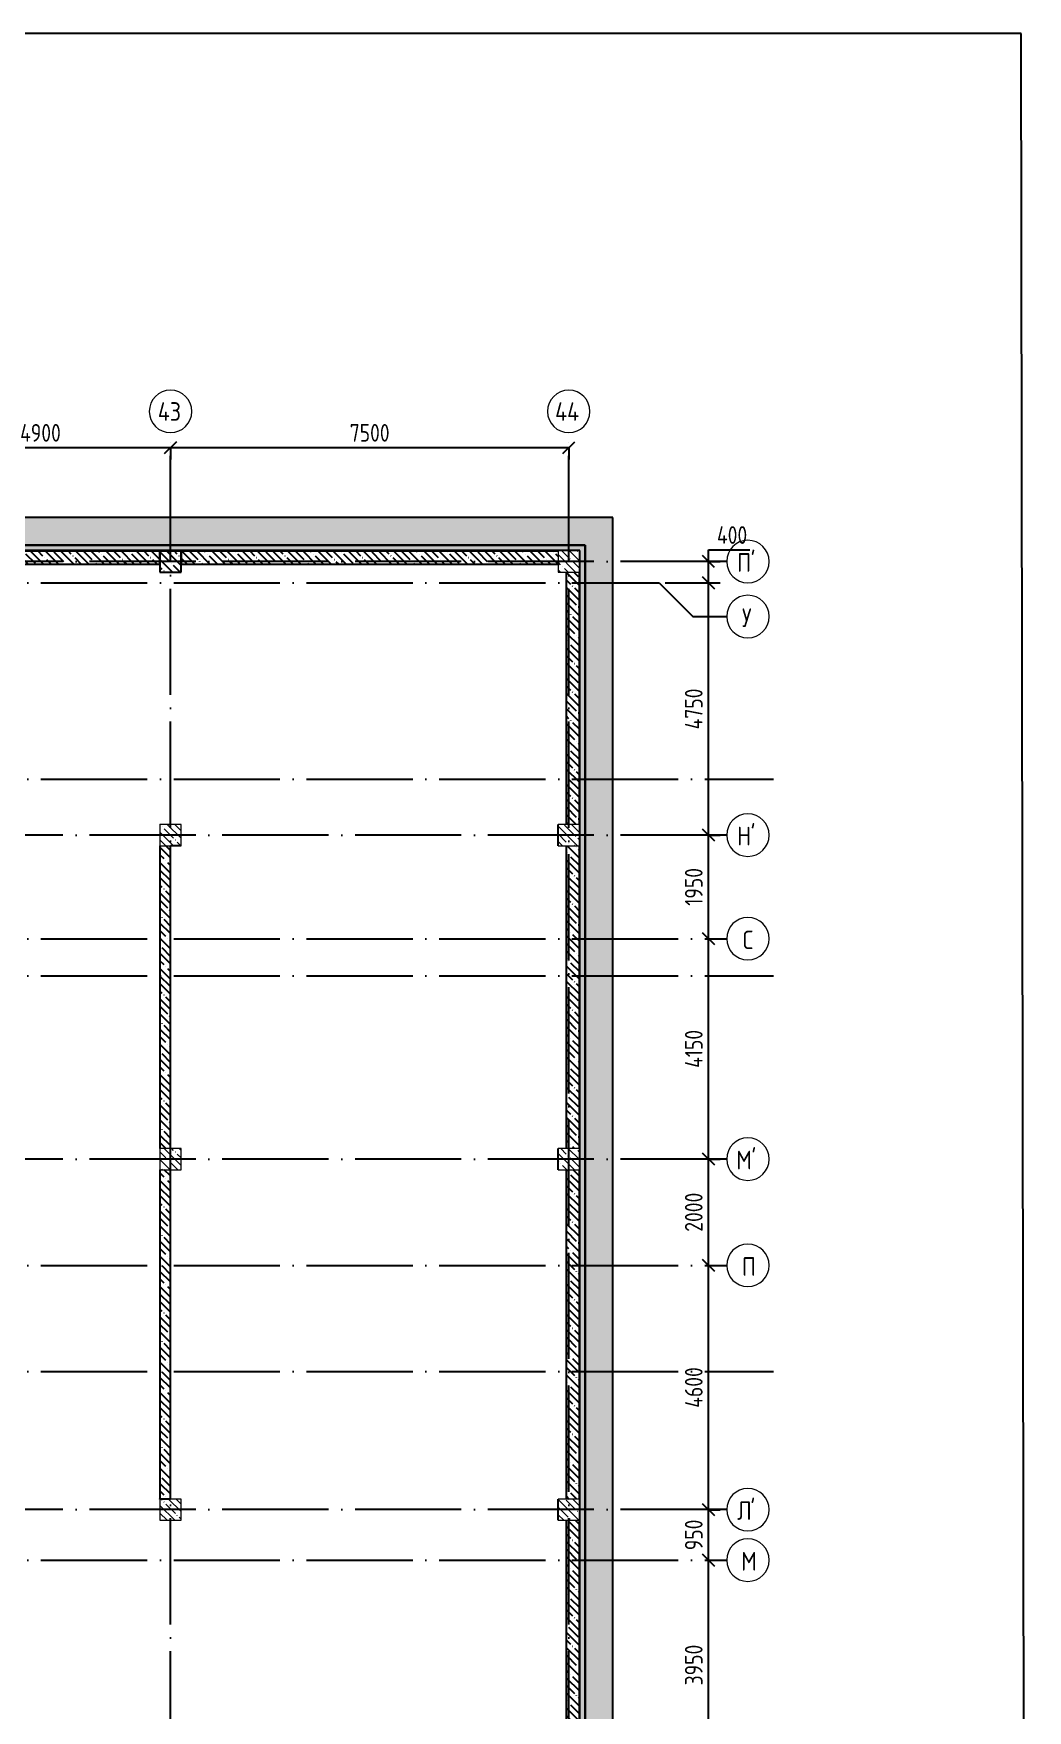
# Model space of a CAD drawing. Header units: millimetres. Extents: x -68946 to 690821, y -552984 to 293768.
# Drawn here: x 153667 to 172387, y 152031 to 183602 of the extents above; entities that cross this region are included whole.
import ezdxf

# ---------------------------------------------------------------- set-up
doc = ezdxf.new("R2010")
doc.units = ezdxf.units.MM
doc.linetypes.add('ADSK_Линия сетки', pattern=[2500, 2000, -250, 0, -250])
doc.layers.get('Defpoints').update_dxf_attribs({"color": 250})
for name, color, linetype, lineweight in [('A-ANNO-DIMS', 250, 'Continuous', 9), ('A-DETL-2', 250, 'Continuous', 5), ('A-DETL-GENF-1', 250, 'Continuous', 5), ('A-FLOR-1', 250, 'Continuous', 5), ('A-WALL', 250, 'Continuous', 9), ('A-WALL-1', 250, 'Continuous', 50), ('A-WALL-2', 250, 'Continuous', 5), ('A-WALL-3', 250, 'Continuous', 13), ('I-WALL-1', 250, 'Continuous', 5), ('S-COLS-1', 250, 'Continuous', 5), ('S-COLS-2', 250, 'Continuous', 5), ('Оси', 250, 'Continuous', 9), ('Оси-1', 250, 'ADSK_Линия сетки', 9)]:
    doc.layers.add(name, color=color, linetype=linetype, lineweight=lineweight)
doc.styles.add('GOST Common', font='', dxfattribs={"width": 0.9, "height": 350})
doc.styles.get("Standard").update_dxf_attribs({"font": 'ГОСТ тип А.ttf'})
doc.styles.get('GOST Common').set_extended_font_data('GOST Common')
doc.dimstyles.new('А3', dxfattribs={"dimtxt": 333, "dimasz": 222, "dimexe": 222, "dimexo": 111, "dimgap": 111, "dimtad": 1, "dimtoh": 1, "dimdec": 0, "dimrnd": 0.0015, "dimzin": 0, "dimdsep": 46, "dimtxsty": 'Standard', "dimblk": 'OBLIQUE', "dimcen": 0, "dimclrd": 7, "dimclre": 7, "dimclrt": 7, "dimadec": 0, "dimazin": 0, "dimtfac": 1, "dimtdec": 0, "dimtofl": 0, "dimtmove": 0, "dimatfit": 3, "dimfxl": 1, "dimtolj": 1, "dimtzin": 0, "dimarcsym": 0})
pattern_1 = [(135, (10997.54, 114885.93), (-142.5612, -142.5612), []), (135, (11140.1, 114885.93), (-142.5612, -142.5612), [252.016, -50.403, 3.353, -47.05])]
pattern_2 = [(0, (10997.54, 114885.926), (120.968, 69.841), [80.645, -161.29]), (120, (10997.54, 114885.926), (-120.96808, 69.84086), [80.645, -161.29]), (60, (10997.54, 114885.926), (-8e-05, 139.68186), [0, -161.29, 80.645, 0])]

# ---------------------------------------------------------------- blocks, each defined once
blk = doc.blocks.new('BSC_Колонна _Прямоугольная - 400x400-V14-АР1_Кладочный план подвала_ Блок 2_ 3')
at = {"layer": 'S-COLS-2'}
h = blk.add_hatch(dxfattribs=at)
h.set_pattern_fill('FP_26', color=256, style=0, pattern_type=2)
h.set_pattern_definition([(135, (-152750, -58775), (-142.56192, -142.56192), []), (135, (-152607.44, -58775), (-142.56192, -142.56192), [252.016, -50.403, 3.353, -47.05])])
h.paths.add_polyline_path([(-200, -200), (200, -200), (200, 200), (-200, 200)])
at = {"layer": 'S-COLS-1'}
for p, q in [((200, 200), (-200, 200)), ((-200, 200), (-200, -200)), ((200, -200), (200, 200)), ((-200, -200), (200, -200))]:
    blk.add_line(p, q, dxfattribs=at)
blk = doc.blocks.new('BSC_Колонна _Прямоугольная - 400x400-V15-АР1_Кладочный план подвала_ Блок 2_ 3')
at = {"layer": 'S-COLS-2'}
h = blk.add_hatch(dxfattribs=at)
h.set_pattern_fill('FP_27', color=256, style=0, pattern_type=2)
h.set_pattern_definition([(135, (-152750, -53625.12), (-142.56192, -142.56192), []), (135, (-152607.44, -53625.12), (-142.56192, -142.56192), [252.016, -50.403, 3.353, -47.05])])
h.paths.add_polyline_path([(-200, -200), (200, -200), (200, 200), (-200, 200)])
at = {"layer": 'S-COLS-1'}
for p, q in [((200, 200), (-200, 200)), ((-200, 200), (-200, -200)), ((200, -200), (200, 200)), ((-200, -200), (200, -200))]:
    blk.add_line(p, q, dxfattribs=at)
blk = doc.blocks.new('BSC_Колонна _Прямоугольная - 400x400-V19-АР1_Кладочный план подвала_ Блок 2_ 3')
at = {"layer": 'S-COLS-2'}
h = blk.add_hatch(dxfattribs=at)
h.set_pattern_fill('FP_31', color=256, style=0, pattern_type=2)
h.set_pattern_definition([(135, (-145250, -53625.12), (-142.56192, -142.56192), []), (135, (-145107.44, -53625.12), (-142.56192, -142.56192), [252.016, -50.403, 3.353, -47.05])])
h.paths.add_polyline_path([(-200, -200), (200, -200), (200, 200), (-200, 200)])
at = {"layer": 'S-COLS-1'}
for p, q in [((200, 200), (-200, 200)), ((-200, 200), (-200, -200)), ((200, -200), (200, 200)), ((-200, -200), (200, -200))]:
    blk.add_line(p, q, dxfattribs=at)
blk = doc.blocks.new('BSC_Колонна _Прямоугольная - 400x400-V22-АР1_Кладочный план подвала_ Блок 2_ 3')
at = {"layer": 'S-COLS-2'}
h = blk.add_hatch(dxfattribs=at)
h.set_pattern_fill('FP_34', color=256, style=0, pattern_type=2)
h.set_pattern_definition([(135, (-145250, -47525), (-142.56192, -142.56192), []), (135, (-145107.44, -47525), (-142.56192, -142.56192), [252.016, -50.403, 3.353, -47.05])])
h.paths.add_polyline_path([(-200, -200), (200, -200), (200, 200), (-200, 200)])
at = {"layer": 'S-COLS-1'}
for p, q in [((200, 200), (-200, 200)), ((-200, 200), (-200, -200)), ((200, -200), (200, 200)), ((-200, -200), (200, -200))]:
    blk.add_line(p, q, dxfattribs=at)
blk = doc.blocks.new('BSC_Колонна _Прямоугольная - 400x400-V89-АР1_Кладочный план подвала_ Блок 2_ 3')
at = {"layer": 'S-COLS-2'}
h = blk.add_hatch(dxfattribs=at)
h.set_pattern_fill('FP_101', color=256, style=0, pattern_type=2)
h.set_pattern_definition([(135, (-152750, -40925), (-142.56192, -142.56192), []), (135, (-152607.44, -40925), (-142.56192, -142.56192), [252.016, -50.403, 3.353, -47.05])])
h.paths.add_polyline_path([(-200, -200), (200, -200), (200, 200), (-200, 200)])
at = {"layer": 'S-COLS-1'}
for p, q in [((200, 200), (-200, 200)), ((-200, 200), (-200, -200)), ((200, -200), (200, 200)), ((-200, -200), (200, -200))]:
    blk.add_line(p, q, dxfattribs=at)
blk = doc.blocks.new('BSC_Колонна _Прямоугольная - 400x400-V90-АР1_Кладочный план подвала_ Блок 2_ 3')
at = {"layer": 'S-COLS-2'}
h = blk.add_hatch(dxfattribs=at)
h.set_pattern_fill('FP_102', color=256, style=0, pattern_type=2)
h.set_pattern_definition([(135, (-145250, -40925), (-142.56192, -142.56192), []), (135, (-145107.44, -40925), (-142.56192, -142.56192), [252.016, -50.403, 3.353, -47.05])])
h.paths.add_polyline_path([(-200, -200), (200, -200), (200, 200), (-200, 200)])
at = {"layer": 'S-COLS-1'}
for p, q in [((200, 200), (-200, 200)), ((-200, 200), (-200, -200)), ((200, -200), (200, 200)), ((-200, -200), (200, -200))]:
    blk.add_line(p, q, dxfattribs=at)
blk = doc.blocks.new('BSC_Колонна _Прямоугольная - 400x400-V91-АР1_Кладочный план подвала_ Блок 2_ 3')
at = {"layer": 'S-COLS-2'}
h = blk.add_hatch(dxfattribs=at)
h.set_pattern_fill('FP_103', color=256, style=0, pattern_type=2)
h.set_pattern_definition([(135, (-152750, -47525), (-142.56192, -142.56192), []), (135, (-152607.44, -47525), (-142.56192, -142.56192), [252.016, -50.403, 3.353, -47.05])])
h.paths.add_polyline_path([(-200, -200), (200, -200), (200, 200), (-200, 200)])
at = {"layer": 'S-COLS-1'}
for p, q in [((200, 200), (-200, 200)), ((-200, 200), (-200, -200)), ((200, -200), (200, 200)), ((-200, -200), (200, -200))]:
    blk.add_line(p, q, dxfattribs=at)
blk = doc.blocks.new('Ось сетки - Круг_Ø8 мм-39983606-АР1_Кладочный план подвала_ Блок 2_ 3')
at = {"layer": 'Оси'}
for start, end in [(360, 180), (180, 360)]:
    blk.add_arc((0, 0), 4, start, end, dxfattribs=at)
blk = doc.blocks.new('_Oblique')
at = {"color": 0, "linetype": 'ByBlock', "lineweight": -2}
blk.add_line((-0.5, -0.5), (0.5, 0.5), dxfattribs=at)
blk = doc.blocks.new('*D5136')
at = {"layer": 'A-ANNO-DIMS', "color": 7, "lineweight": -2, "transparency": 16777216}
for p, q in [((151348, 175806), (156248, 175806)), ((151348, 175795), (151348, 175584)), ((156248, 175795), (156248, 175584))]:
    blk.add_line(p, q, dxfattribs=at)
at = {"layer": 'Defpoints', "color": 0, "lineweight": 30, "transparency": 16777216}
for p in [(151348, 175906), (156248, 175906), (156248, 175806)]:
    blk.add_point(p, dxfattribs=at)
at = {"layer": 'A-ANNO-DIMS', "color": 7, "lineweight": -2, "transparency": 16777216, "xscale": 222, "yscale": 222, "zscale": 222, "rotation": 180}
blk.add_blockref('_Oblique', (151348, 175806), dxfattribs=at)
at = {"layer": 'A-ANNO-DIMS', "color": 7, "lineweight": -2, "transparency": 16777216, "xscale": 222, "yscale": 222, "zscale": 222}
blk.add_blockref('_Oblique', (156248, 175806), dxfattribs=at)
at = {"layer": 'A-ANNO-DIMS', "color": 7, "lineweight": -2, "transparency": 16777216, "insert": (153798, 176084), "char_height": 333, "width": 2.57, "attachment_point": 5}
blk.add_mtext('\\A1;4900', dxfattribs=at)
blk = doc.blocks.new('*D5137')
at = {"layer": 'A-ANNO-DIMS', "color": 7, "lineweight": -2, "transparency": 16777216}
for p, q in [((156248, 175806), (163748, 175806)), ((156248, 175795), (156248, 175584)), ((163748, 175795), (163748, 175584))]:
    blk.add_line(p, q, dxfattribs=at)
at = {"layer": 'Defpoints', "color": 0, "lineweight": 30, "transparency": 16777216}
for p in [(156248, 175906), (163748, 175906), (163748, 175806)]:
    blk.add_point(p, dxfattribs=at)
at = {"layer": 'A-ANNO-DIMS', "color": 7, "lineweight": -2, "transparency": 16777216, "xscale": 222, "yscale": 222, "zscale": 222, "rotation": 180}
blk.add_blockref('_Oblique', (156248, 175806), dxfattribs=at)
at = {"layer": 'A-ANNO-DIMS', "color": 7, "lineweight": -2, "transparency": 16777216, "xscale": 222, "yscale": 222, "zscale": 222}
blk.add_blockref('_Oblique', (163748, 175806), dxfattribs=at)
at = {"layer": 'A-ANNO-DIMS', "color": 7, "lineweight": -2, "transparency": 16777216, "insert": (159998, 176084), "char_height": 333, "width": 2.48, "attachment_point": 5}
blk.add_mtext('\\A1;7500', dxfattribs=at)
blk = doc.blocks.new('*D5155')
at = {"layer": 'A-ANNO-DIMS', "color": 7, "lineweight": -2, "transparency": 16777216}
for p, q in [((166380, 150911), (166380, 154861)), ((166391, 154861), (166602, 154861)), ((166391, 150911), (166602, 150911))]:
    blk.add_line(p, q, dxfattribs=at)
at = {"layer": 'Defpoints', "color": 0, "lineweight": 30, "transparency": 16777216}
for p in [(166280, 154861), (166380, 154861), (166280, 150911)]:
    blk.add_point(p, dxfattribs=at)
at = {"layer": 'A-ANNO-DIMS', "color": 7, "lineweight": -2, "transparency": 16777216, "xscale": 222, "yscale": 222, "zscale": 222}
for p, rotation in [((166380, 154861), 90), ((166380, 150911), 270)]:
    blk.add_blockref('_Oblique', p, dxfattribs=dict(at, rotation=rotation))
at = {"layer": 'A-ANNO-DIMS', "color": 7, "lineweight": -2, "transparency": 16777216, "insert": (166102, 152886), "char_height": 333, "width": 2.48, "attachment_point": 5, "rotation": 90}
blk.add_mtext('\\A1;3950', dxfattribs=at)
blk = doc.blocks.new('*D5156')
at = {"layer": 'A-ANNO-DIMS', "color": 7, "lineweight": -2, "transparency": 16777216}
for p, q in [((166380, 154861), (166380, 155811)), ((166391, 155811), (166602, 155811)), ((166391, 154861), (166602, 154861))]:
    blk.add_line(p, q, dxfattribs=at)
at = {"layer": 'Defpoints', "color": 0, "lineweight": 30, "transparency": 16777216}
for p in [(166280, 155811), (166380, 155811), (166280, 154861)]:
    blk.add_point(p, dxfattribs=at)
at = {"layer": 'A-ANNO-DIMS', "color": 7, "lineweight": -2, "transparency": 16777216, "xscale": 222, "yscale": 222, "zscale": 222}
for p, rotation in [((166380, 155811), 90), ((166380, 154861), 270)]:
    blk.add_blockref('_Oblique', p, dxfattribs=dict(at, rotation=rotation))
at = {"layer": 'A-ANNO-DIMS', "color": 7, "lineweight": -2, "transparency": 16777216, "insert": (166102, 155336), "char_height": 333, "width": 1.86, "attachment_point": 5, "rotation": 90}
blk.add_mtext('\\A1;950', dxfattribs=at)
blk = doc.blocks.new('*D5157')
at = {"layer": 'A-ANNO-DIMS', "color": 7, "lineweight": -2, "transparency": 16777216}
for p, q in [((166380, 155811), (166380, 160411)), ((166391, 160411), (166602, 160411)), ((166391, 155811), (166602, 155811))]:
    blk.add_line(p, q, dxfattribs=at)
at = {"layer": 'Defpoints', "color": 0, "lineweight": 30, "transparency": 16777216}
for p in [(166280, 160411), (166380, 160411), (166280, 155811)]:
    blk.add_point(p, dxfattribs=at)
at = {"layer": 'A-ANNO-DIMS', "color": 7, "lineweight": -2, "transparency": 16777216, "xscale": 222, "yscale": 222, "zscale": 222}
for p, rotation in [((166380, 160411), 90), ((166380, 155811), 270)]:
    blk.add_blockref('_Oblique', p, dxfattribs=dict(at, rotation=rotation))
at = {"layer": 'A-ANNO-DIMS', "color": 7, "lineweight": -2, "transparency": 16777216, "insert": (166102, 158111), "char_height": 333, "width": 2.57, "attachment_point": 5, "rotation": 90}
blk.add_mtext('\\A1;4600', dxfattribs=at)
blk = doc.blocks.new('*D5158')
at = {"layer": 'A-ANNO-DIMS', "color": 7, "lineweight": -2, "transparency": 16777216}
for p, q in [((166380, 160411), (166380, 162411)), ((166391, 162411), (166602, 162411)), ((166391, 160411), (166602, 160411))]:
    blk.add_line(p, q, dxfattribs=at)
at = {"layer": 'Defpoints', "color": 0, "lineweight": 30, "transparency": 16777216}
for p in [(166280, 162411), (166380, 162411), (166280, 160411)]:
    blk.add_point(p, dxfattribs=at)
at = {"layer": 'A-ANNO-DIMS', "color": 7, "lineweight": -2, "transparency": 16777216, "xscale": 222, "yscale": 222, "zscale": 222}
for p, rotation in [((166380, 162411), 90), ((166380, 160411), 270)]:
    blk.add_blockref('_Oblique', p, dxfattribs=dict(at, rotation=rotation))
at = {"layer": 'A-ANNO-DIMS', "color": 7, "lineweight": -2, "transparency": 16777216, "insert": (166102, 161411), "char_height": 333, "width": 2.48, "attachment_point": 5, "rotation": 90}
blk.add_mtext('\\A1;2000', dxfattribs=at)
blk = doc.blocks.new('*D5159')
at = {"layer": 'A-ANNO-DIMS', "color": 7, "lineweight": -2, "transparency": 16777216}
for p, q in [((166380, 162411), (166380, 166561)), ((166391, 166561), (166602, 166561)), ((166391, 162411), (166602, 162411))]:
    blk.add_line(p, q, dxfattribs=at)
at = {"layer": 'Defpoints', "color": 0, "lineweight": 30, "transparency": 16777216}
for p in [(166280, 166561), (166380, 166561), (166280, 162411)]:
    blk.add_point(p, dxfattribs=at)
at = {"layer": 'A-ANNO-DIMS', "color": 7, "lineweight": -2, "transparency": 16777216, "xscale": 222, "yscale": 222, "zscale": 222}
for p, rotation in [((166380, 166561), 90), ((166380, 162411), 270)]:
    blk.add_blockref('_Oblique', p, dxfattribs=dict(at, rotation=rotation))
at = {"layer": 'A-ANNO-DIMS', "color": 7, "lineweight": -2, "transparency": 16777216, "insert": (166102, 164486), "char_height": 333, "width": 2.38, "attachment_point": 5, "rotation": 90}
blk.add_mtext('\\A1;4150', dxfattribs=at)
blk = doc.blocks.new('*D5160')
at = {"layer": 'A-ANNO-DIMS', "color": 7, "lineweight": -2, "transparency": 16777216}
for p, q in [((166380, 166561), (166380, 168511)), ((166391, 168511), (166602, 168511)), ((166391, 166561), (166602, 166561))]:
    blk.add_line(p, q, dxfattribs=at)
at = {"layer": 'Defpoints', "color": 0, "lineweight": 30, "transparency": 16777216}
for p in [(166280, 168511), (166380, 168511), (166280, 166561)]:
    blk.add_point(p, dxfattribs=at)
at = {"layer": 'A-ANNO-DIMS', "color": 7, "lineweight": -2, "transparency": 16777216, "xscale": 222, "yscale": 222, "zscale": 222}
for p, rotation in [((166380, 168511), 90), ((166380, 166561), 270)]:
    blk.add_blockref('_Oblique', p, dxfattribs=dict(at, rotation=rotation))
at = {"layer": 'A-ANNO-DIMS', "color": 7, "lineweight": -2, "transparency": 16777216, "insert": (166102, 167536), "char_height": 333, "width": 2.3, "attachment_point": 5, "rotation": 90}
blk.add_mtext('\\A1;1950', dxfattribs=at)
blk = doc.blocks.new('*D5161')
at = {"layer": 'A-ANNO-DIMS', "color": 7, "lineweight": -2, "transparency": 16777216}
for p, q in [((165563, 173261), (166602, 173261)), ((166380, 168511), (166380, 173261)), ((166391, 168511), (166602, 168511))]:
    blk.add_line(p, q, dxfattribs=at)
at = {"layer": 'Defpoints', "color": 0, "lineweight": 30, "transparency": 16777216}
for p in [(165452, 173261), (166380, 173261), (166280, 168511)]:
    blk.add_point(p, dxfattribs=at)
at = {"layer": 'A-ANNO-DIMS', "color": 7, "lineweight": -2, "transparency": 16777216, "xscale": 222, "yscale": 222, "zscale": 222}
for p, rotation in [((166380, 173261), 90), ((166380, 168511), 270)]:
    blk.add_blockref('_Oblique', p, dxfattribs=dict(at, rotation=rotation))
at = {"layer": 'A-ANNO-DIMS', "color": 7, "lineweight": -2, "transparency": 16777216, "insert": (166102, 170886), "char_height": 333, "width": 2.57, "attachment_point": 5, "rotation": 90}
blk.add_mtext('\\A1;4750', dxfattribs=at)
blk = doc.blocks.new('*D5162')
at = {"layer": 'A-ANNO-DIMS', "color": 7, "lineweight": -2, "transparency": 16777216}
for p, q in [((166380, 173661), (166380, 173883)), ((166380, 173883), (167157, 173883)), ((166380, 173261), (166380, 173661)), ((166391, 173661), (166602, 173661)), ((165563, 173261), (166602, 173261))]:
    blk.add_line(p, q, dxfattribs=at)
at = {"layer": 'Defpoints', "color": 0, "lineweight": 30, "transparency": 16777216}
for p in [(166280, 173661), (166380, 173661), (165452, 173261)]:
    blk.add_point(p, dxfattribs=at)
at = {"layer": 'A-ANNO-DIMS', "color": 7, "lineweight": -2, "transparency": 16777216, "xscale": 222, "yscale": 222, "zscale": 222}
for p, rotation in [((166380, 173661), 90), ((166380, 173261), 270)]:
    blk.add_blockref('_Oblique', p, dxfattribs=dict(at, rotation=rotation))
at = {"layer": 'A-ANNO-DIMS', "color": 7, "lineweight": -2, "transparency": 16777216, "insert": (166824, 174160), "char_height": 333, "width": 1.95, "attachment_point": 5}
blk.add_mtext('\\A1;400', dxfattribs=at)

msp = doc.modelspace()

# ---------------------------------------------------------------- hatches: boundary and pattern name
at = {"layer": 'A-DETL-GENF-1', "lineweight": -2}
h = msp.add_hatch(dxfattribs=at)
h.set_pattern_fill('FP_124', color=256, style=0, pattern_type=2)
h.set_pattern_definition([(135, (11421.8, 114885.93), (-424.26407, 3e-14), [600, 0, 0, 0]), (45, (10997.54, 114885.93), (-424.26407, 0), [600, 0, 0, 0]), (45, (10997.54, 115098.06), (-424.26407, 0), [150, -450]), (135, (11315.74, 115204.12), (-424.26407, 3e-14), [150, -450]), (45, (11315.74, 114992), (-424.26407, 0), [150, -450]), (135, (11209.67, 114885.93), (-424.26407, 3e-14), [150, -450])])
h.paths.add_polyline_path([(164577.5167, 114080.9267), (164577.5167, 174490.9262), (146867.5374, 174490.9262), (146867.5253, 174090.9262), (132367.5473, 174090.9262), (132367.5473, 172390.9267), (129627.538, 172390.9267), (129627.538, 174090.9262), (120727.5383, 174090.9262), (120727.5383, 174490.9262), (87962.538, 174490.9262), (87962.538, 174090.9267), (84292.5374, 174090.9267), (84292.5374, 171140.9262), (81177.5374, 171140.9262), (81177.5374, 174090.9267), (78864.3215, 174090.9267), (78864.3215, 173570.9267), (80657.5374, 173570.9267), (80657.5374, 170620.9262), (84812.5374, 170620.9262), (84812.5374, 173570.9267), (88482.538, 173570.9267), (88482.538, 173970.9262), (120207.5383, 173970.9262), (120207.5383, 173570.9262), (129107.538, 173570.9262), (129107.538, 171870.9267), (132887.5473, 171870.9267), (132887.5473, 173570.9262), (147387.5374, 173570.9262), (147387.5374, 173970.9262), (164057.5167, 173970.9262), (164057.5167, 114600.9267), (147387.5977, 114600.9267), (147387.5977, 127320.9262), (136557.5374, 127320.9262), (136557.5374, 124800.9267), (124737.538, 124800.9267), (124737.538, 133800.9262), (115587.538, 133800.9262), (115587.538, 141000.9267), (80187.5374, 141000.9267), (80187.5374, 158100.9262), (78864.3215, 158100.9262), (78864.3215, 157580.9262), (79667.5374, 157580.9262), (79667.5374, 140480.9267), (115067.538, 140480.9267), (115067.538, 133280.9262), (124217.538, 133280.9262), (124217.538, 124280.9267), (137077.5374, 124280.9267), (137077.5374, 126800.9262), (146867.5977, 126800.9262), (146867.5977, 114080.9267), (159660.2072, 114080.9267)])
at = {"layer": 'A-WALL', "lineweight": -2}
for points in [[(163547.5384, 173860.9262), (163947.5167, 173860.9262), (163947.5167, 173868.9262), (147489.5374, 173868.9262), (147489.5374, 173860.9262), (159660.2072, 173860.9262)], [(163955.5167, 114702.9267), (163955.5167, 173868.9262), (163947.5167, 173868.9262), (163947.5384, 114702.9267)]]:
    msp.add_hatch(color=256, dxfattribs=at).paths.add_polyline_path(points)
at = {"layer": 'A-WALL-2', "lineweight": -2}
h = msp.add_hatch(dxfattribs=at)
h.set_pattern_fill('FP_3', color=256, style=0, pattern_type=2)
h.set_pattern_definition(pattern_2)
h.paths.add_polyline_path([(163947.5167, 173868.9262), (163955.5167, 173868.9262), (163955.5167, 173970.9262), (163947.5167, 173970.9262), (163947.5167, 173968.9262), (147389.5374, 173968.9262), (147389.5374, 173868.9262), (159660.2072, 173868.9262)])
h = msp.add_hatch(dxfattribs=at)
h.set_pattern_fill('FP_3', color=256, style=0, pattern_type=2)
h.set_pattern_definition(pattern_2)
h.paths.add_polyline_path([(163955.5167, 114602.9267), (164055.5167, 114602.9267), (164055.5167, 173968.9262), (163955.5167, 173968.9262), (163955.5167, 114702.9267)])
at = {"layer": 'I-WALL-1', "lineweight": -2}
h = msp.add_hatch(dxfattribs=at)
h.set_pattern_fill('FP_1', color=256, style=0, pattern_type=2)
h.set_pattern_definition(pattern_1)
h.paths.add_polyline_path([(156047.5374, 173610.9262), (156047.5374, 173860.9262), (147497.5374, 173860.9262), (147497.5374, 173610.9262), (154273.8148, 173610.9262)])
h = msp.add_hatch(dxfattribs=at)
h.set_pattern_fill('FP_1', color=256, style=0, pattern_type=2)
h.set_pattern_definition(pattern_1)
h.paths.add_polyline_path([(163547.5374, 173610.9262), (163547.5374, 173860.9262), (156447.5374, 173860.9262), (156447.5374, 173610.9262), (159660.2072, 173610.9262)])
h = msp.add_hatch(dxfattribs=at)
h.set_pattern_fill('FP_1', color=256, style=0, pattern_type=2)
h.set_pattern_definition(pattern_1)
h.paths.add_polyline_path([(163947.5167, 168711.0455), (163947.5167, 173460.9262), (163697.5167, 173460.9262), (163697.5167, 168711.0455)])
h = msp.add_hatch(dxfattribs=at)
h.set_pattern_fill('FP_1', color=256, style=0, pattern_type=2)
h.set_pattern_definition(pattern_1)
h.paths.add_polyline_path([(156247.5374, 156015.9262), (156247.5374, 162210.9262), (156047.5384, 162210.9262), (156047.5374, 156015.9262)])
h.paths.add_polyline_path([(156247.5374, 162610.9262), (156247.5374, 168311.0455), (156047.5384, 168311.0455), (156047.5384, 162610.9262)])
h = msp.add_hatch(dxfattribs=at)
h.set_pattern_fill('FP_1', color=256, style=0, pattern_type=2)
h.set_pattern_definition(pattern_1)
h.paths.add_polyline_path([(163947.5167, 162610.9262), (163947.5167, 168311.0455), (163697.5167, 168311.0455), (163697.5167, 162610.9262)])
h = msp.add_hatch(dxfattribs=at)
h.set_pattern_fill('FP_1', color=256, style=0, pattern_type=2)
h.set_pattern_definition(pattern_1)
h.paths.add_polyline_path([(163947.5167, 156010.9262), (163947.5167, 162210.9262), (163697.5167, 162210.9262), (163697.5167, 156010.9262)])
h = msp.add_hatch(dxfattribs=at)
h.set_pattern_fill('FP_1', color=256, style=0, pattern_type=2)
h.set_pattern_definition(pattern_1)
h.paths.add_polyline_path([(163947.5167, 151110.9583), (163947.5167, 155610.9262), (163697.5167, 155610.9262), (163697.5167, 151110.9583)])
at = {"layer": 'S-COLS-2', "lineweight": -2}
h = msp.add_hatch(dxfattribs=at)
h.set_pattern_fill('FP_1', color=256, style=0, pattern_type=2)
h.set_pattern_definition(pattern_1)
h.paths.add_polyline_path([(156047.5384, 173460.9262), (156447.5384, 173460.9262), (156447.5384, 173860.9262), (156047.5384, 173860.9262)])

# ---------------------------------------------------------------- linework, layer by layer
at = {"color": 1}
msp.add_lwpolyline([(172265.5409, 183601.6714), (124619.2541, 183601.6714), (124740.6724, 107174.3899), (172386.9593, 107174.3899)], close=True, dxfattribs=at)
at = {"layer": 'A-DETL-2', "lineweight": -2}
for p, q in [((164577.5167, 174490.9262), (146867.5374, 174490.9262)), ((164577.5167, 114080.9267), (164577.5167, 174490.9262)), ((147387.5374, 173970.9262), (164057.5167, 173970.9262)), ((164057.5167, 173970.9262), (164057.5167, 114600.9267))]:
    msp.add_line(p, q, dxfattribs=at)
at = {"layer": 'A-FLOR-1', "lineweight": -2}
for p, q in [((163547.3503, 168311.0455), (163547.3503, 168711.0455)), ((156447.5384, 168310.9262), (156247.5384, 168310.9262)), ((163547.3503, 162210.9262), (163547.3503, 162610.9262)), ((156047.5384, 156010.9262), (156047.5384, 156015.9262)), ((156247.5384, 156015.9262), (156247.5384, 156010.9262)), ((163547.3503, 155610.9262), (163547.3503, 156010.9262))]:
    msp.add_line(p, q, dxfattribs=at)
at = {"layer": 'A-WALL-1', "lineweight": -2}
for p, q in [((156047.5374, 173860.9262), (147497.5374, 173860.9262)), ((156047.5374, 173610.9262), (156047.5374, 173860.9262)), ((163547.5374, 173860.9262), (156447.5374, 173860.9262)), ((147697.5374, 173610.9262), (156047.5374, 173610.9262)), ((156447.5374, 173610.9262), (163547.5374, 173610.9262)), ((163697.5167, 173460.9262), (163697.5167, 168711.0455)), ((163947.5167, 168711.0455), (163947.5167, 173460.9262)), ((156047.5374, 168311.0455), (156047.5374, 162610.9262)), ((156247.5374, 162610.9262), (156247.5374, 168311.0455)), ((163697.5167, 168311.0455), (163697.5167, 162610.9262)), ((163947.5167, 162610.9262), (163947.5167, 168311.0455)), ((156047.5374, 162210.9262), (156047.5374, 156015.9262)), ((156247.5374, 156015.9262), (156247.5374, 162210.9262)), ((163697.5167, 162210.9262), (163697.5167, 156010.9262)), ((163947.5167, 156010.9262), (163947.5167, 162210.9262)), ((156047.5374, 156015.9262), (156247.5374, 156015.9262)), ((163697.5167, 155610.9262), (163697.5167, 151110.9583)), ((163947.5167, 151110.9583), (163947.5167, 155610.9262))]:
    msp.add_line(p, q, dxfattribs=at)
at = {"layer": 'A-WALL-2', "lineweight": -2}
for p, q in [((164057.5167, 173968.9262), (147387.5374, 173968.9262)), ((163955.5167, 173970.9262), (163955.5167, 173968.9262)), ((164055.5167, 114600.9267), (164055.5167, 173970.9262)), ((156447.5374, 173860.9262), (156447.5374, 173610.9262))]:
    msp.add_line(p, q, dxfattribs=at)
at = {"layer": 'A-WALL-3', "lineweight": -2}
for p, q in [((163955.5167, 173868.9262), (147489.5374, 173868.9262)), ((147497.5374, 173860.9262), (163547.5384, 173860.9262)), ((163955.5167, 114702.9267), (163955.5167, 173868.9262)), ((163947.5167, 173460.9262), (163947.5167, 168711.0455)), ((163947.5167, 168311.0455), (163947.5167, 162610.9262)), ((163947.5167, 155610.9262), (163947.5167, 151110.9583))]:
    msp.add_line(p, q, dxfattribs=at)
at = {"layer": 'S-COLS-1', "lineweight": -2}
for p, q in [((156447.5384, 173860.9262), (156047.5384, 173860.9262)), ((156047.5384, 173860.9262), (156047.5384, 173460.9262)), ((156447.5384, 173610.9262), (156447.5384, 173860.9262)), ((156047.5384, 173460.9262), (156447.5384, 173460.9262)), ((156447.5384, 173460.9262), (156447.5384, 173610.9262))]:
    msp.add_line(p, q, dxfattribs=at)
at = {"layer": 'Оси', "lineweight": -2}
for p, q in [((165452.1084, 173260.9262), (166087.1084, 172625.9262)), ((166087.1084, 172625.9262), (166722.1084, 172625.9262))]:
    msp.add_line(p, q, dxfattribs=at)
at = {"layer": 'Оси-1', "lineweight": -2}
for p, q in [((156247.5384, 111147.0862), (156247.5384, 176087.9307)), ((163747.5384, 111147.0862), (163747.5384, 176087.9307)), ((166722.1084, 173660.9262), (110317.5374, 173660.9262)), ((76304.6994, 173260.9262), (165452.1084, 173260.9262)), ((76304.6994, 169560.9262), (167606.3171, 169560.9262)), ((166722.1084, 168511.0455), (110317.5374, 168511.0455)), ((76304.6994, 166560.9262), (166722.1084, 166560.9262)), ((76304.6994, 165860.9262), (167606.3171, 165860.9262)), ((166722.1084, 162410.9858), (110317.5374, 162410.9858)), ((76304.6994, 160410.9262), (166722.1084, 160410.9262)), ((76304.6994, 158410.9262), (167606.3171, 158410.9262)), ((166722.1084, 155811.0461), (110317.5374, 155811.0461)), ((76304.6994, 154860.9262), (166722.1084, 154860.9262))]:
    msp.add_line(p, q, dxfattribs=at)

# ---------------------------------------------------------------- block references
at = {"layer": 'S-COLS-1', "lineweight": -2}
for name, p in [('BSC_Колонна _Прямоугольная - 400x400-V14-АР1_Кладочный план подвала_ Блок 2_ 3', (163747.5384, 173660.9262)), ('BSC_Колонна _Прямоугольная - 400x400-V19-АР1_Кладочный план подвала_ Блок 2_ 3', (156247.5384, 168511.0455)), ('BSC_Колонна _Прямоугольная - 400x400-V15-АР1_Кладочный план подвала_ Блок 2_ 3', (163747.5384, 168511.0455)), ('BSC_Колонна _Прямоугольная - 400x400-V22-АР1_Кладочный план подвала_ Блок 2_ 3', (156247.5384, 162410.9262)), ('BSC_Колонна _Прямоугольная - 400x400-V91-АР1_Кладочный план подвала_ Блок 2_ 3', (163747.5384, 162410.9262)), ('BSC_Колонна _Прямоугольная - 400x400-V90-АР1_Кладочный план подвала_ Блок 2_ 3', (156247.5384, 155810.9262)), ('BSC_Колонна _Прямоугольная - 400x400-V89-АР1_Кладочный план подвала_ Блок 2_ 3', (163747.5384, 155810.9262))]:
    msp.add_blockref(name, p, dxfattribs=at)
at = {"layer": 'Оси', "lineweight": -2, "xscale": 99.99999999999993, "yscale": 99.99999999999993, "zscale": 99.99999999999993}
for p in [(156247.5384, 176487.9307), (163747.5384, 176487.9307)]:
    msp.add_blockref('Ось сетки - Круг_Ø8 мм-39983606-АР1_Кладочный план подвала_ Блок 2_ 3', p, dxfattribs=at)
for p, rotation in [((167122.1084, 173660.9262), 89.99999999999982), ((167122.1084, 172625.9262), 269.9999999999994), ((167122.1084, 168511.0455), 89.99999999999982), ((167122.1084, 166560.9262), 269.9999999999994), ((167122.1084, 162410.9858), 89.99999999999982), ((167122.1084, 160410.9262), 269.9999999999994), ((167122.1084, 155811.0461), 89.99999999999982), ((167122.1084, 154860.9262), 269.9999999999994)]:
    msp.add_blockref('Ось сетки - Круг_Ø8 мм-39983606-АР1_Кладочный план подвала_ Блок 2_ 3', p, dxfattribs=dict(at, rotation=rotation))

# ---------------------------------------------------------------- texts
at = {"layer": 'Оси', "lineweight": -2, "char_height": 350, "attachment_point": 1, "style": 'GOST Common'}
for s, insert, width in [('43', (156008.6578, 176660.4641), 577.215), ('44', (163490.6578, 176660.4641), 620.506125), ('\\fGOST Common|b0|i0|c204|p34|;\\W.9;П', (166916.8313, 173818.1517), 310.253062), ("\\fGOST Common|b0|i0|c204|p34|;\\W.9;'", (167172.8157, 173818.1517), 137.088562), ('\\fGOST Common|b0|i0|c204|p34|;\\W.9;У', (167008.7856, 172778.5131), 310.253062), ('\\fGOST Common|b0|i0|c204|p34|;\\W.9;Н', (166916.8313, 168668.2711), 310.253062), ("\\fGOST Common|b0|i0|c204|p34|;\\W.9;'", (167172.8157, 168668.2711), 137.088562), ('\\fGOST Common|b0|i0|c204|p34|;\\W.9;С', (167023.6356, 166713.5131), 274.177125), ("\\fGOST Common|b0|i0|c204|p34|;\\W.9;'", (167187.7313, 162568.2114), 137.088562), ('\\fGOST Common|b0|i0|c204|p34|;\\W.9;М', (166901.9813, 162568.2114), 346.329), ('\\fGOST Common|b0|i0|c204|p34|;\\W.9;П', (167008.7856, 160563.5131), 310.253062), ('\\fGOST Common|b0|i0|c204|p34|;\\W.9;Л', (166919.9813, 155968.2717), 303.037875), ("\\fGOST Common|b0|i0|c204|p34|;\\W.9;'", (167170.0126, 155968.2717), 137.088562), ('\\fGOST Common|b0|i0|c204|p34|;\\W.9;М', (166993.9356, 155013.5131), 346.329)]:
    msp.add_mtext(s, dxfattribs=dict(at, insert=insert, width=width))

# ---------------------------------------------------------------- dimensions: what is measured, and where the dimension line sits
at = {"layer": 'A-ANNO-DIMS', "lineweight": -2}
for base, p1, p2, picture, middle in [((156247.5384, 175806.0977), (151347.5384, 175906.0826), (156247.5384, 175906.0826), '*D5136', (153797.5384, 176083.5977)), ((163747.5384, 175806.0977), (156247.5384, 175906.0826), (163747.5384, 175906.0826), '*D5137', (159997.5384, 176083.5977))]:
    dim = msp.add_linear_dim(base=base, p1=p1, p2=p2, dimstyle='А3', dxfattribs=at)
    dim.commit()
    dim.dimension.update_dxf_attribs({"geometry": picture, "text_midpoint": middle})
for base, p1, p2, picture, middle in [((166379.9955, 173660.9262), (165452.1084, 173260.9262), (166280.0106, 173660.9262), '*D5162', (166823.9955, 174160.4262)), ((166379.9955, 173260.9262), (166280.0106, 168511.0455), (165452.1084, 173260.9262), '*D5161', (166102.4955, 170885.9858)), ((166379.9955, 168511.0455), (166280.0106, 166560.9262), (166280.0106, 168511.0455), '*D5160', (166102.4955, 167535.9858)), ((166379.9955, 166560.9262), (166280.0106, 162410.9858), (166280.0106, 166560.9262), '*D5159', (166102.4955, 164485.956)), ((166379.9955, 162410.9858), (166280.0106, 160410.9262), (166280.0106, 162410.9858), '*D5158', (166102.4955, 161410.956)), ((166379.9955, 160410.9262), (166280.0106, 155811.0461), (166280.0106, 160410.9262), '*D5157', (166102.4955, 158110.9861)), ((166379.9955, 155811.0461), (166280.0106, 154860.9262), (166280.0106, 155811.0461), '*D5156', (166102.4955, 155335.9861)), ((166379.9955, 154860.9262), (166280.0106, 150911.0771), (166280.0106, 154860.9262), '*D5155', (166102.4955, 152886.0016))]:
    dim = msp.add_linear_dim(base=base, p1=p1, p2=p2, angle=90, dimstyle='А3', dxfattribs=at)
    dim.commit()
    dim.dimension.update_dxf_attribs({"geometry": picture, "text_midpoint": middle})

doc.saveas('drawing.dxf')
